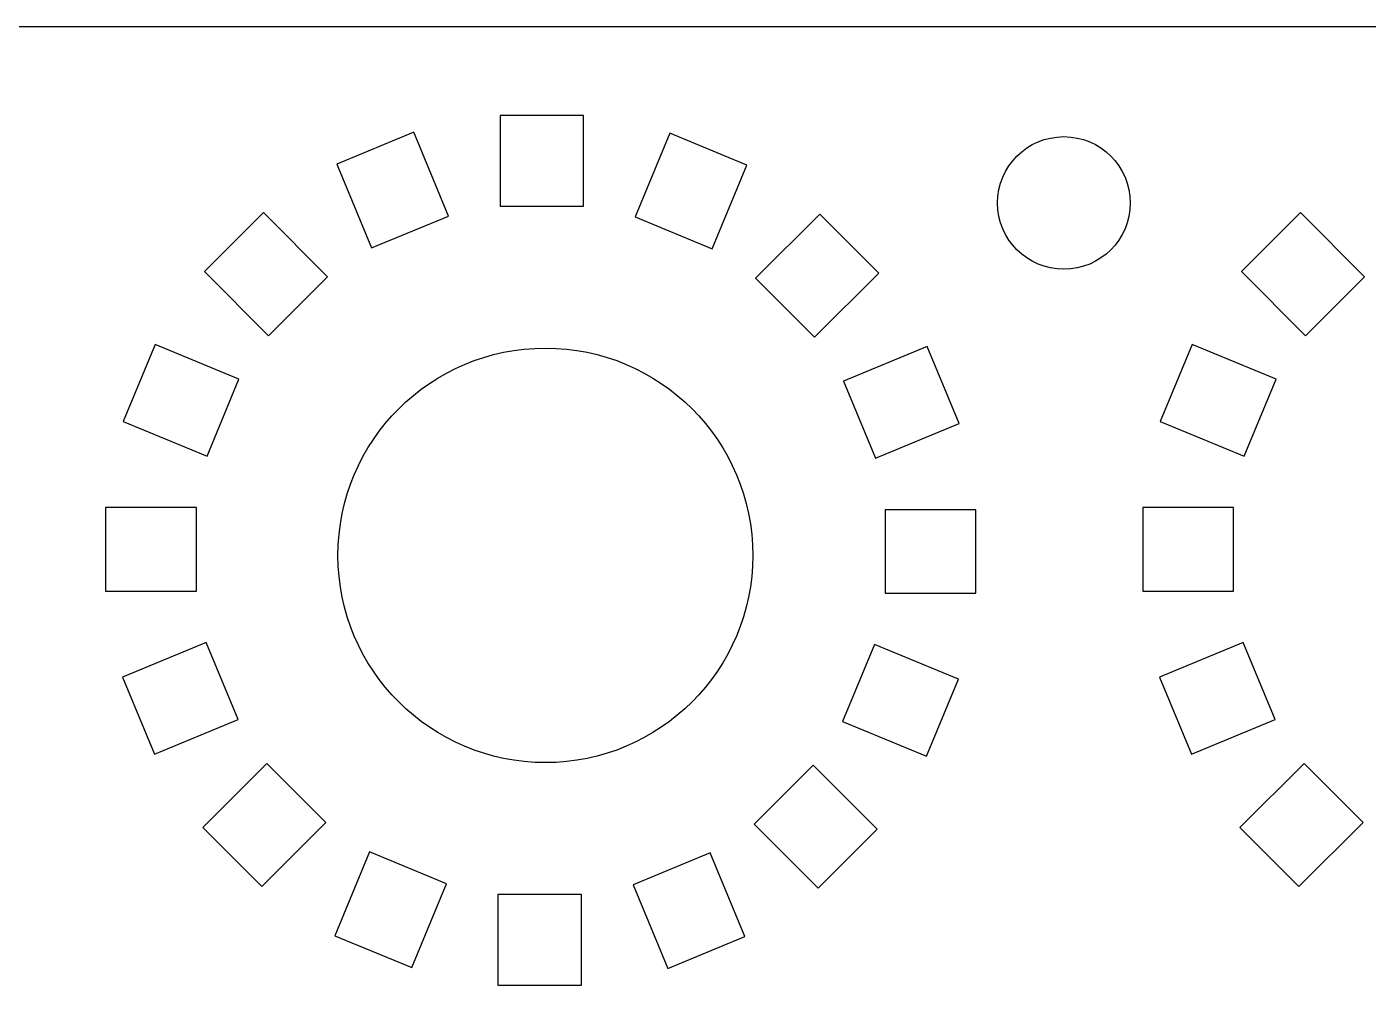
# Model space of a CAD drawing. Header units: millimetres. Extents: x -59 to 70, y -22 to 29.
# Drawn here: x 5.69 to 38.03, y 5.39 to 28.51 of the extents above; entities that cross this region are included whole.
import ezdxf

# ---------------------------------------------------------------- set-up
doc = ezdxf.new("R2010")
doc.units = ezdxf.units.MM
doc.layers.add('Cut001', color=7, linetype='CONTINUOUS')

msp = doc.modelspace()

# ---------------------------------------------------------------- linework, layer by layer
at = {"layer": 'Cut001'}
for p, q in [((69.94, 28.51, 13.91), (-58.56, 28.51, 13.91)), ((69.94, 28.51, 14.91), (-58.56, 28.51, 14.91)), ((69.94, 28.51, 13.91), (-58.56, 28.51, 13.91)), ((69.94, 28.51, 14.91), (-58.56, 28.51, 14.91)), ((19.1121, 26.3693, 13.91), (17.0996, 26.3693, 13.91)), ((17.0996, 26.3693, 13.91), (17.0996, 24.1831, 13.91)), ((19.1121, 26.3693, 14.91), (17.0996, 26.3693, 14.91)), ((17.0996, 26.3693, 14.91), (17.0996, 24.1831, 14.91)), ((19.1121, 26.3693, 13.91), (17.0996, 26.3693, 13.91)), ((19.1121, 26.3693, 14.91), (17.0996, 26.3693, 14.91)), ((17.0996, 26.3693, 13.91), (17.0996, 26.3693, 14.91)), ((17.0996, 26.3693, 13.91), (17.0996, 24.1831, 13.91)), ((17.0996, 26.3693, 13.91), (17.0996, 26.3693, 14.91)), ((17.0996, 26.3693, 14.91), (17.0996, 24.1831, 14.91)), ((19.1121, 24.1831, 13.91), (19.1121, 26.3693, 13.91)), ((19.1121, 24.1831, 14.91), (19.1121, 26.3693, 14.91)), ((19.1121, 24.1831, 13.91), (19.1121, 26.3693, 13.91)), ((19.1121, 24.1831, 14.91), (19.1121, 26.3693, 14.91)), ((19.1121, 26.3693, 13.91), (19.1121, 26.3693, 14.91)), ((19.1121, 26.3693, 13.91), (19.1121, 26.3693, 14.91)), ((15.0194, 25.9659, 13.91), (13.1601, 25.1958, 13.91)), ((15.0194, 25.9659, 14.91), (13.1601, 25.1958, 14.91)), ((15.0194, 25.9659, 13.91), (13.1601, 25.1958, 13.91)), ((15.0194, 25.9659, 14.91), (13.1601, 25.1958, 14.91)), ((15.856, 23.9461, 13.91), (15.0194, 25.9659, 13.91)), ((15.856, 23.9461, 14.91), (15.0194, 25.9659, 14.91)), ((15.856, 23.9461, 13.91), (15.0194, 25.9659, 13.91)), ((15.856, 23.9461, 14.91), (15.0194, 25.9659, 14.91)), ((15.0194, 25.9659, 13.91), (15.0194, 25.9659, 14.91)), ((15.0194, 25.9659, 13.91), (15.0194, 25.9659, 14.91)), ((21.1883, 25.946, 13.91), (20.3517, 23.9262, 13.91)), ((21.1883, 25.946, 14.91), (20.3517, 23.9262, 14.91)), ((21.1883, 25.946, 13.91), (20.3517, 23.9262, 13.91)), ((21.1883, 25.946, 14.91), (20.3517, 23.9262, 14.91)), ((23.0476, 25.1759, 13.91), (21.1883, 25.946, 13.91)), ((23.0476, 25.1759, 14.91), (21.1883, 25.946, 14.91)), ((23.0476, 25.1759, 13.91), (21.1883, 25.946, 13.91)), ((23.0476, 25.1759, 14.91), (21.1883, 25.946, 14.91)), ((21.1883, 25.946, 13.91), (21.1883, 25.946, 14.91)), ((21.1883, 25.946, 13.91), (21.1883, 25.946, 14.91)), ((13.1601, 25.1958, 13.91), (13.9968, 23.1759, 13.91)), ((13.1601, 25.1958, 14.91), (13.9968, 23.1759, 14.91)), ((13.1601, 25.1958, 13.91), (13.1601, 25.1958, 14.91)), ((13.1601, 25.1958, 13.91), (13.9968, 23.1759, 13.91)), ((13.1601, 25.1958, 13.91), (13.1601, 25.1958, 14.91)), ((13.1601, 25.1958, 14.91), (13.9968, 23.1759, 14.91)), ((22.2109, 23.156, 13.91), (23.0476, 25.1759, 13.91)), ((22.2109, 23.156, 14.91), (23.0476, 25.1759, 14.91)), ((22.2109, 23.156, 13.91), (23.0476, 25.1759, 13.91)), ((22.2109, 23.156, 14.91), (23.0476, 25.1759, 14.91)), ((23.0476, 25.1759, 13.91), (23.0476, 25.1759, 14.91)), ((23.0476, 25.1759, 13.91), (23.0476, 25.1759, 14.91)), ((32.29, 24.26, 13.91), (32.29, 24.26, 14.91)), ((32.29, 24.26, 13.91), (32.29, 24.26, 14.91)), ((11.3927, 24.027, 13.91), (9.96966, 22.604, 13.91)), ((11.3927, 24.027, 14.91), (9.96966, 22.604, 14.91)), ((11.3927, 24.027, 13.91), (9.96966, 22.604, 13.91)), ((11.3927, 24.027, 14.91), (9.96966, 22.604, 14.91)), ((12.9386, 22.4811, 13.91), (11.3927, 24.027, 13.91)), ((12.9386, 22.4811, 14.91), (11.3927, 24.027, 14.91)), ((12.9386, 22.4811, 13.91), (11.3927, 24.027, 13.91)), ((12.9386, 22.4811, 14.91), (11.3927, 24.027, 14.91)), ((11.3927, 24.027, 13.91), (11.3927, 24.027, 14.91)), ((11.3927, 24.027, 13.91), (11.3927, 24.027, 14.91)), ((13.9968, 23.1759, 13.91), (15.856, 23.9461, 13.91)), ((13.9968, 23.1759, 14.91), (15.856, 23.9461, 14.91)), ((13.9968, 23.1759, 13.91), (15.856, 23.9461, 13.91)), ((13.9968, 23.1759, 14.91), (15.856, 23.9461, 14.91)), ((15.856, 23.9461, 13.91), (15.856, 23.9461, 14.91)), ((15.856, 23.9461, 13.91), (15.856, 23.9461, 14.91)), ((17.0996, 24.1831, 13.91), (19.1121, 24.1831, 13.91)), ((17.0996, 24.1831, 14.91), (19.1121, 24.1831, 14.91)), ((17.0996, 24.1831, 13.91), (19.1121, 24.1831, 13.91)), ((17.0996, 24.1831, 13.91), (17.0996, 24.1831, 14.91)), ((17.0996, 24.1831, 14.91), (19.1121, 24.1831, 14.91)), ((17.0996, 24.1831, 13.91), (17.0996, 24.1831, 14.91)), ((19.1121, 24.1831, 13.91), (19.1121, 24.1831, 14.91)), ((19.1121, 24.1831, 13.91), (19.1121, 24.1831, 14.91)), ((24.8037, 23.9902, 13.91), (23.2578, 22.4443, 13.91)), ((24.8037, 23.9902, 14.91), (23.2578, 22.4443, 14.91)), ((24.8037, 23.9902, 13.91), (23.2578, 22.4443, 13.91)), ((24.8037, 23.9902, 14.91), (23.2578, 22.4443, 14.91)), ((26.2268, 22.5672, 13.91), (24.8037, 23.9902, 13.91)), ((26.2268, 22.5672, 14.91), (24.8037, 23.9902, 14.91)), ((26.2268, 22.5672, 13.91), (24.8037, 23.9902, 13.91)), ((26.2268, 22.5672, 14.91), (24.8037, 23.9902, 14.91)), ((24.8037, 23.9902, 13.91), (24.8037, 23.9902, 14.91)), ((24.8037, 23.9902, 13.91), (24.8037, 23.9902, 14.91)), ((36.3927, 24.027, 13.91), (34.9697, 22.604, 13.91)), ((36.3927, 24.027, 14.91), (34.9697, 22.604, 14.91)), ((36.3927, 24.027, 13.91), (34.9697, 22.604, 13.91)), ((36.3927, 24.027, 14.91), (34.9697, 22.604, 14.91)), ((37.9386, 22.4811, 13.91), (36.3927, 24.027, 13.91)), ((37.9386, 22.4811, 14.91), (36.3927, 24.027, 14.91)), ((37.9386, 22.4811, 13.91), (36.3927, 24.027, 13.91)), ((37.9386, 22.4811, 14.91), (36.3927, 24.027, 14.91)), ((36.3927, 24.027, 13.91), (36.3927, 24.027, 14.91)), ((36.3927, 24.027, 13.91), (36.3927, 24.027, 14.91)), ((20.3517, 23.9262, 13.91), (22.2109, 23.156, 13.91)), ((20.3517, 23.9262, 14.91), (22.2109, 23.156, 14.91)), ((20.3517, 23.9262, 13.91), (22.2109, 23.156, 13.91)), ((20.3517, 23.9262, 13.91), (20.3517, 23.9262, 14.91)), ((20.3517, 23.9262, 14.91), (22.2109, 23.156, 14.91)), ((20.3517, 23.9262, 13.91), (20.3517, 23.9262, 14.91)), ((13.9968, 23.1759, 13.91), (13.9968, 23.1759, 14.91)), ((13.9968, 23.1759, 13.91), (13.9968, 23.1759, 14.91)), ((22.2109, 23.156, 13.91), (22.2109, 23.156, 14.91)), ((22.2109, 23.156, 13.91), (22.2109, 23.156, 14.91)), ((9.96966, 22.604, 13.91), (11.5156, 21.0581, 13.91)), ((9.96966, 22.604, 14.91), (11.5156, 21.0581, 14.91)), ((9.96966, 22.604, 13.91), (9.96966, 22.604, 14.91)), ((9.96966, 22.604, 13.91), (11.5156, 21.0581, 13.91)), ((9.96966, 22.604, 13.91), (9.96966, 22.604, 14.91)), ((9.96966, 22.604, 14.91), (11.5156, 21.0581, 14.91)), ((11.5156, 21.0581, 13.91), (12.9386, 22.4811, 13.91)), ((11.5156, 21.0581, 14.91), (12.9386, 22.4811, 14.91)), ((11.5156, 21.0581, 13.91), (12.9386, 22.4811, 13.91)), ((11.5156, 21.0581, 14.91), (12.9386, 22.4811, 14.91)), ((12.9386, 22.4811, 13.91), (12.9386, 22.4811, 14.91)), ((12.9386, 22.4811, 13.91), (12.9386, 22.4811, 14.91)), ((23.2578, 22.4443, 13.91), (24.6809, 21.0213, 13.91)), ((23.2578, 22.4443, 14.91), (24.6809, 21.0213, 14.91)), ((23.2578, 22.4443, 13.91), (24.6809, 21.0213, 13.91)), ((23.2578, 22.4443, 13.91), (23.2578, 22.4443, 14.91)), ((23.2578, 22.4443, 14.91), (24.6809, 21.0213, 14.91)), ((23.2578, 22.4443, 13.91), (23.2578, 22.4443, 14.91)), ((24.6809, 21.0213, 13.91), (26.2268, 22.5672, 13.91)), ((24.6809, 21.0213, 14.91), (26.2268, 22.5672, 14.91)), ((24.6809, 21.0213, 13.91), (26.2268, 22.5672, 13.91)), ((24.6809, 21.0213, 14.91), (26.2268, 22.5672, 14.91)), ((26.2268, 22.5672, 13.91), (26.2268, 22.5672, 14.91)), ((26.2268, 22.5672, 13.91), (26.2268, 22.5672, 14.91)), ((34.9697, 22.604, 13.91), (36.5156, 21.0581, 13.91)), ((34.9697, 22.604, 14.91), (36.5156, 21.0581, 14.91)), ((34.9697, 22.604, 13.91), (34.9697, 22.604, 14.91)), ((34.9697, 22.604, 13.91), (36.5156, 21.0581, 13.91)), ((34.9697, 22.604, 13.91), (34.9697, 22.604, 14.91)), ((34.9697, 22.604, 14.91), (36.5156, 21.0581, 14.91)), ((36.5156, 21.0581, 13.91), (37.9386, 22.4811, 13.91)), ((36.5156, 21.0581, 14.91), (37.9386, 22.4811, 14.91)), ((36.5156, 21.0581, 13.91), (37.9386, 22.4811, 13.91)), ((36.5156, 21.0581, 14.91), (37.9386, 22.4811, 14.91)), ((37.9386, 22.4811, 13.91), (37.9386, 22.4811, 14.91)), ((37.9386, 22.4811, 13.91), (37.9386, 22.4811, 14.91)), ((11.5156, 21.0581, 13.91), (11.5156, 21.0581, 14.91)), ((11.5156, 21.0581, 13.91), (11.5156, 21.0581, 14.91)), ((24.6809, 21.0213, 13.91), (24.6809, 21.0213, 14.91)), ((24.6809, 21.0213, 13.91), (24.6809, 21.0213, 14.91)), ((36.5156, 21.0581, 13.91), (36.5156, 21.0581, 14.91)), ((36.5156, 21.0581, 13.91), (36.5156, 21.0581, 14.91)), ((8.784, 20.8478, 13.91), (8.01387, 18.9885, 13.91)), ((8.784, 20.8478, 14.91), (8.01387, 18.9885, 14.91)), ((8.784, 20.8478, 13.91), (8.01387, 18.9885, 13.91)), ((8.784, 20.8478, 14.91), (8.01387, 18.9885, 14.91)), ((10.8038, 20.0111, 13.91), (8.784, 20.8478, 13.91)), ((10.8038, 20.0111, 14.91), (8.784, 20.8478, 14.91)), ((10.8038, 20.0111, 13.91), (8.784, 20.8478, 13.91)), ((10.8038, 20.0111, 14.91), (8.784, 20.8478, 14.91)), ((8.784, 20.8478, 13.91), (8.784, 20.8478, 14.91)), ((8.784, 20.8478, 13.91), (8.784, 20.8478, 14.91)), ((27.3955, 20.7997, 13.91), (25.3757, 19.9631, 13.91)), ((27.3955, 20.7997, 14.91), (25.3757, 19.9631, 14.91)), ((27.3955, 20.7997, 13.91), (25.3757, 19.9631, 13.91)), ((27.3955, 20.7997, 14.91), (25.3757, 19.9631, 14.91)), ((28.1657, 18.9405, 13.91), (27.3955, 20.7997, 13.91)), ((28.1657, 18.9405, 14.91), (27.3955, 20.7997, 14.91)), ((28.1657, 18.9405, 13.91), (27.3955, 20.7997, 13.91)), ((28.1657, 18.9405, 14.91), (27.3955, 20.7997, 14.91)), ((27.3955, 20.7997, 13.91), (27.3955, 20.7997, 14.91)), ((27.3955, 20.7997, 13.91), (27.3955, 20.7997, 14.91)), ((33.784, 20.8478, 13.91), (33.0139, 18.9885, 13.91)), ((33.784, 20.8478, 14.91), (33.0139, 18.9885, 14.91)), ((33.784, 20.8478, 13.91), (33.0139, 18.9885, 13.91)), ((33.784, 20.8478, 14.91), (33.0139, 18.9885, 14.91)), ((35.8038, 20.0111, 13.91), (33.784, 20.8478, 13.91)), ((35.8038, 20.0111, 14.91), (33.784, 20.8478, 14.91)), ((35.8038, 20.0111, 13.91), (33.784, 20.8478, 13.91)), ((35.8038, 20.0111, 14.91), (33.784, 20.8478, 14.91)), ((33.784, 20.8478, 13.91), (33.784, 20.8478, 14.91)), ((33.784, 20.8478, 13.91), (33.784, 20.8478, 14.91)), ((10.0337, 18.1519, 13.91), (10.8038, 20.0111, 13.91)), ((10.0337, 18.1519, 14.91), (10.8038, 20.0111, 14.91)), ((10.0337, 18.1519, 13.91), (10.8038, 20.0111, 13.91)), ((10.0337, 18.1519, 14.91), (10.8038, 20.0111, 14.91)), ((10.8038, 20.0111, 13.91), (10.8038, 20.0111, 14.91)), ((10.8038, 20.0111, 13.91), (10.8038, 20.0111, 14.91)), ((25.3757, 19.9631, 13.91), (26.1458, 18.1038, 13.91)), ((25.3757, 19.9631, 14.91), (26.1458, 18.1038, 14.91)), ((25.3757, 19.9631, 13.91), (26.1458, 18.1038, 13.91)), ((25.3757, 19.9631, 13.91), (25.3757, 19.9631, 14.91)), ((25.3757, 19.9631, 14.91), (26.1458, 18.1038, 14.91)), ((25.3757, 19.9631, 13.91), (25.3757, 19.9631, 14.91)), ((35.0337, 18.1519, 13.91), (35.8038, 20.0111, 13.91)), ((35.0337, 18.1519, 14.91), (35.8038, 20.0111, 14.91)), ((35.0337, 18.1519, 13.91), (35.8038, 20.0111, 13.91)), ((35.0337, 18.1519, 14.91), (35.8038, 20.0111, 14.91)), ((35.8038, 20.0111, 13.91), (35.8038, 20.0111, 14.91)), ((35.8038, 20.0111, 13.91), (35.8038, 20.0111, 14.91)), ((8.01387, 18.9885, 13.91), (10.0337, 18.1519, 13.91)), ((8.01387, 18.9885, 14.91), (10.0337, 18.1519, 14.91)), ((8.01387, 18.9885, 13.91), (8.01387, 18.9885, 14.91)), ((8.01387, 18.9885, 13.91), (10.0337, 18.1519, 13.91)), ((8.01387, 18.9885, 13.91), (8.01387, 18.9885, 14.91)), ((8.01387, 18.9885, 14.91), (10.0337, 18.1519, 14.91)), ((26.1458, 18.1038, 13.91), (28.1657, 18.9405, 13.91)), ((26.1458, 18.1038, 14.91), (28.1657, 18.9405, 14.91)), ((26.1458, 18.1038, 13.91), (28.1657, 18.9405, 13.91)), ((26.1458, 18.1038, 14.91), (28.1657, 18.9405, 14.91)), ((28.1657, 18.9405, 13.91), (28.1657, 18.9405, 14.91)), ((28.1657, 18.9405, 13.91), (28.1657, 18.9405, 14.91)), ((33.0139, 18.9885, 13.91), (35.0337, 18.1519, 13.91)), ((33.0139, 18.9885, 14.91), (35.0337, 18.1519, 14.91)), ((33.0139, 18.9885, 13.91), (33.0139, 18.9885, 14.91)), ((33.0139, 18.9885, 13.91), (35.0337, 18.1519, 13.91)), ((33.0139, 18.9885, 13.91), (33.0139, 18.9885, 14.91)), ((33.0139, 18.9885, 14.91), (35.0337, 18.1519, 14.91)), ((10.0337, 18.1519, 13.91), (10.0337, 18.1519, 14.91)), ((10.0337, 18.1519, 13.91), (10.0337, 18.1519, 14.91)), ((35.0337, 18.1519, 13.91), (35.0337, 18.1519, 14.91)), ((35.0337, 18.1519, 13.91), (35.0337, 18.1519, 14.91)), ((26.1458, 18.1038, 13.91), (26.1458, 18.1038, 14.91)), ((26.1458, 18.1038, 13.91), (26.1458, 18.1038, 14.91)), ((9.77679, 16.9123, 13.91), (7.59054, 16.9123, 13.91)), ((7.59054, 16.9123, 13.91), (7.59054, 14.8998, 13.91)), ((9.77679, 16.9123, 14.91), (7.59054, 16.9123, 14.91)), ((7.59054, 16.9123, 14.91), (7.59054, 14.8998, 14.91)), ((9.77679, 16.9123, 13.91), (7.59054, 16.9123, 13.91)), ((9.77679, 16.9123, 14.91), (7.59054, 16.9123, 14.91)), ((7.59054, 16.9123, 13.91), (7.59054, 16.9123, 14.91)), ((7.59054, 16.9123, 13.91), (7.59054, 14.8998, 13.91)), ((7.59054, 16.9123, 13.91), (7.59054, 16.9123, 14.91)), ((7.59054, 16.9123, 14.91), (7.59054, 14.8998, 14.91)), ((9.77679, 14.8998, 13.91), (9.77679, 16.9123, 13.91)), ((9.77679, 14.8998, 14.91), (9.77679, 16.9123, 14.91)), ((9.77679, 14.8998, 13.91), (9.77679, 16.9123, 13.91)), ((9.77679, 14.8998, 14.91), (9.77679, 16.9123, 14.91)), ((9.77679, 16.9123, 13.91), (9.77679, 16.9123, 14.91)), ((9.77679, 16.9123, 13.91), (9.77679, 16.9123, 14.91)), ((26.3829, 16.8603, 13.91), (26.3829, 14.8478, 13.91)), ((28.5691, 16.8603, 13.91), (26.3829, 16.8603, 13.91)), ((26.3829, 16.8603, 14.91), (26.3829, 14.8478, 14.91)), ((28.5691, 16.8603, 14.91), (26.3829, 16.8603, 14.91)), ((26.3829, 16.8603, 13.91), (26.3829, 14.8478, 13.91)), ((26.3829, 16.8603, 13.91), (26.3829, 16.8603, 14.91)), ((26.3829, 16.8603, 14.91), (26.3829, 14.8478, 14.91)), ((28.5691, 16.8603, 13.91), (26.3829, 16.8603, 13.91)), ((28.5691, 16.8603, 14.91), (26.3829, 16.8603, 14.91)), ((26.3829, 16.8603, 13.91), (26.3829, 16.8603, 14.91)), ((28.5691, 14.8478, 13.91), (28.5691, 16.8603, 13.91)), ((28.5691, 14.8478, 14.91), (28.5691, 16.8603, 14.91)), ((28.5691, 14.8478, 13.91), (28.5691, 16.8603, 13.91)), ((28.5691, 14.8478, 14.91), (28.5691, 16.8603, 14.91)), ((28.5691, 16.8603, 13.91), (28.5691, 16.8603, 14.91)), ((28.5691, 16.8603, 13.91), (28.5691, 16.8603, 14.91)), ((34.7768, 16.9123, 13.91), (32.5905, 16.9123, 13.91)), ((32.5905, 16.9123, 13.91), (32.5905, 14.8998, 13.91)), ((34.7768, 16.9123, 14.91), (32.5905, 16.9123, 14.91)), ((32.5905, 16.9123, 14.91), (32.5905, 14.8998, 14.91)), ((34.7768, 16.9123, 13.91), (32.5905, 16.9123, 13.91)), ((34.7768, 16.9123, 14.91), (32.5905, 16.9123, 14.91)), ((32.5905, 16.9123, 13.91), (32.5905, 16.9123, 14.91)), ((32.5905, 16.9123, 13.91), (32.5905, 14.8998, 13.91)), ((32.5905, 16.9123, 13.91), (32.5905, 16.9123, 14.91)), ((32.5905, 16.9123, 14.91), (32.5905, 14.8998, 14.91)), ((34.7768, 14.8998, 13.91), (34.7768, 16.9123, 13.91)), ((34.7768, 14.8998, 14.91), (34.7768, 16.9123, 14.91)), ((34.7768, 14.8998, 13.91), (34.7768, 16.9123, 13.91)), ((34.7768, 14.8998, 14.91), (34.7768, 16.9123, 14.91)), ((34.7768, 16.9123, 13.91), (34.7768, 16.9123, 14.91)), ((34.7768, 16.9123, 13.91), (34.7768, 16.9123, 14.91)), ((23.19, 15.76, 13.91), (23.19, 15.76, 14.91)), ((23.19, 15.76, 13.91), (23.19, 15.76, 14.91)), ((7.59054, 14.8998, 13.91), (9.77679, 14.8998, 13.91)), ((7.59054, 14.8998, 14.91), (9.77679, 14.8998, 14.91)), ((7.59054, 14.8998, 13.91), (7.59054, 14.8998, 14.91)), ((7.59054, 14.8998, 13.91), (9.77679, 14.8998, 13.91)), ((7.59054, 14.8998, 13.91), (7.59054, 14.8998, 14.91)), ((7.59054, 14.8998, 14.91), (9.77679, 14.8998, 14.91)), ((9.77679, 14.8998, 13.91), (9.77679, 14.8998, 14.91)), ((9.77679, 14.8998, 13.91), (9.77679, 14.8998, 14.91)), ((32.5905, 14.8998, 13.91), (34.7768, 14.8998, 13.91)), ((32.5905, 14.8998, 14.91), (34.7768, 14.8998, 14.91)), ((32.5905, 14.8998, 13.91), (32.5905, 14.8998, 14.91)), ((32.5905, 14.8998, 13.91), (34.7768, 14.8998, 13.91)), ((32.5905, 14.8998, 13.91), (32.5905, 14.8998, 14.91)), ((32.5905, 14.8998, 14.91), (34.7768, 14.8998, 14.91)), ((34.7768, 14.8998, 13.91), (34.7768, 14.8998, 14.91)), ((34.7768, 14.8998, 13.91), (34.7768, 14.8998, 14.91)), ((26.3829, 14.8478, 13.91), (28.5691, 14.8478, 13.91)), ((26.3829, 14.8478, 14.91), (28.5691, 14.8478, 14.91)), ((26.3829, 14.8478, 13.91), (26.3829, 14.8478, 14.91)), ((26.3829, 14.8478, 13.91), (28.5691, 14.8478, 13.91)), ((26.3829, 14.8478, 13.91), (26.3829, 14.8478, 14.91)), ((26.3829, 14.8478, 14.91), (28.5691, 14.8478, 14.91)), ((28.5691, 14.8478, 13.91), (28.5691, 14.8478, 14.91)), ((28.5691, 14.8478, 13.91), (28.5691, 14.8478, 14.91)), ((10.0138, 13.6563, 13.91), (7.99397, 12.8196, 13.91)), ((10.0138, 13.6563, 14.91), (7.99397, 12.8196, 14.91)), ((10.0138, 13.6563, 13.91), (7.99397, 12.8196, 13.91)), ((10.0138, 13.6563, 14.91), (7.99397, 12.8196, 14.91)), ((10.7839, 11.797, 13.91), (10.0138, 13.6563, 13.91)), ((10.7839, 11.797, 14.91), (10.0138, 13.6563, 14.91)), ((10.7839, 11.797, 13.91), (10.0138, 13.6563, 13.91)), ((10.7839, 11.797, 14.91), (10.0138, 13.6563, 14.91)), ((10.0138, 13.6563, 13.91), (10.0138, 13.6563, 14.91)), ((10.0138, 13.6563, 13.91), (10.0138, 13.6563, 14.91)), ((26.1259, 13.6082, 13.91), (25.3558, 11.749, 13.91)), ((26.1259, 13.6082, 14.91), (25.3558, 11.749, 14.91)), ((26.1259, 13.6082, 13.91), (25.3558, 11.749, 13.91)), ((26.1259, 13.6082, 14.91), (25.3558, 11.749, 14.91)), ((28.1458, 12.7716, 13.91), (26.1259, 13.6082, 13.91)), ((28.1458, 12.7716, 14.91), (26.1259, 13.6082, 14.91)), ((26.1259, 13.6082, 13.91), (26.1259, 13.6082, 14.91)), ((28.1458, 12.7716, 13.91), (26.1259, 13.6082, 13.91)), ((28.1458, 12.7716, 14.91), (26.1259, 13.6082, 14.91)), ((26.1259, 13.6082, 13.91), (26.1259, 13.6082, 14.91)), ((35.0138, 13.6563, 13.91), (32.994, 12.8196, 13.91)), ((35.0138, 13.6563, 14.91), (32.994, 12.8196, 14.91)), ((35.0138, 13.6563, 13.91), (32.994, 12.8196, 13.91)), ((35.0138, 13.6563, 14.91), (32.994, 12.8196, 14.91)), ((35.7839, 11.797, 13.91), (35.0138, 13.6563, 13.91)), ((35.7839, 11.797, 14.91), (35.0138, 13.6563, 14.91)), ((35.7839, 11.797, 13.91), (35.0138, 13.6563, 13.91)), ((35.7839, 11.797, 14.91), (35.0138, 13.6563, 14.91)), ((35.0138, 13.6563, 13.91), (35.0138, 13.6563, 14.91)), ((35.0138, 13.6563, 13.91), (35.0138, 13.6563, 14.91)), ((7.99397, 12.8196, 13.91), (8.7641, 10.9604, 13.91)), ((7.99397, 12.8196, 14.91), (8.7641, 10.9604, 14.91)), ((7.99397, 12.8196, 13.91), (7.99397, 12.8196, 14.91)), ((7.99397, 12.8196, 13.91), (8.7641, 10.9604, 13.91)), ((7.99397, 12.8196, 13.91), (7.99397, 12.8196, 14.91)), ((7.99397, 12.8196, 14.91), (8.7641, 10.9604, 14.91)), ((27.3756, 10.9123, 13.91), (28.1458, 12.7716, 13.91)), ((27.3756, 10.9123, 14.91), (28.1458, 12.7716, 14.91)), ((27.3756, 10.9123, 13.91), (28.1458, 12.7716, 13.91)), ((27.3756, 10.9123, 14.91), (28.1458, 12.7716, 14.91)), ((28.1458, 12.7716, 13.91), (28.1458, 12.7716, 14.91)), ((28.1458, 12.7716, 13.91), (28.1458, 12.7716, 14.91)), ((32.994, 12.8196, 13.91), (33.7641, 10.9604, 13.91)), ((32.994, 12.8196, 14.91), (33.7641, 10.9604, 14.91)), ((32.994, 12.8196, 13.91), (32.994, 12.8196, 14.91)), ((32.994, 12.8196, 13.91), (33.7641, 10.9604, 13.91)), ((32.994, 12.8196, 13.91), (32.994, 12.8196, 14.91)), ((32.994, 12.8196, 14.91), (33.7641, 10.9604, 14.91)), ((8.7641, 10.9604, 13.91), (10.7839, 11.797, 13.91)), ((8.7641, 10.9604, 14.91), (10.7839, 11.797, 14.91)), ((8.7641, 10.9604, 13.91), (10.7839, 11.797, 13.91)), ((8.7641, 10.9604, 14.91), (10.7839, 11.797, 14.91)), ((10.7839, 11.797, 13.91), (10.7839, 11.797, 14.91)), ((10.7839, 11.797, 13.91), (10.7839, 11.797, 14.91)), ((25.3558, 11.749, 13.91), (27.3756, 10.9123, 13.91)), ((25.3558, 11.749, 14.91), (27.3756, 10.9123, 14.91)), ((25.3558, 11.749, 13.91), (25.3558, 11.749, 14.91)), ((25.3558, 11.749, 13.91), (27.3756, 10.9123, 13.91)), ((25.3558, 11.749, 13.91), (25.3558, 11.749, 14.91)), ((25.3558, 11.749, 14.91), (27.3756, 10.9123, 14.91)), ((33.7641, 10.9604, 13.91), (35.7839, 11.797, 13.91)), ((33.7641, 10.9604, 14.91), (35.7839, 11.797, 14.91)), ((33.7641, 10.9604, 13.91), (35.7839, 11.797, 13.91)), ((33.7641, 10.9604, 14.91), (35.7839, 11.797, 14.91)), ((35.7839, 11.797, 13.91), (35.7839, 11.797, 14.91)), ((35.7839, 11.797, 13.91), (35.7839, 11.797, 14.91)), ((8.7641, 10.9604, 13.91), (8.7641, 10.9604, 14.91)), ((8.7641, 10.9604, 13.91), (8.7641, 10.9604, 14.91)), ((11.4788, 10.7388, 13.91), (9.93288, 9.1929, 13.91)), ((11.4788, 10.7388, 14.91), (9.93288, 9.1929, 14.91)), ((11.4788, 10.7388, 13.91), (9.93288, 9.1929, 13.91)), ((11.4788, 10.7388, 14.91), (9.93288, 9.1929, 14.91)), ((12.9018, 9.3158, 13.91), (11.4788, 10.7388, 13.91)), ((12.9018, 9.3158, 14.91), (11.4788, 10.7388, 14.91)), ((12.9018, 9.3158, 13.91), (11.4788, 10.7388, 13.91)), ((12.9018, 9.3158, 14.91), (11.4788, 10.7388, 14.91)), ((11.4788, 10.7388, 13.91), (11.4788, 10.7388, 14.91)), ((11.4788, 10.7388, 13.91), (11.4788, 10.7388, 14.91)), ((24.6441, 10.702, 13.91), (23.2211, 9.27902, 13.91)), ((24.6441, 10.702, 14.91), (23.2211, 9.27902, 14.91)), ((24.6441, 10.702, 13.91), (23.2211, 9.27902, 13.91)), ((24.6441, 10.702, 14.91), (23.2211, 9.27902, 14.91)), ((26.19, 9.15612, 13.91), (24.6441, 10.702, 13.91)), ((26.19, 9.15612, 14.91), (24.6441, 10.702, 14.91)), ((24.6441, 10.702, 13.91), (24.6441, 10.702, 14.91)), ((26.19, 9.15612, 13.91), (24.6441, 10.702, 13.91)), ((26.19, 9.15612, 14.91), (24.6441, 10.702, 14.91)), ((24.6441, 10.702, 13.91), (24.6441, 10.702, 14.91)), ((27.3756, 10.9123, 13.91), (27.3756, 10.9123, 14.91)), ((27.3756, 10.9123, 13.91), (27.3756, 10.9123, 14.91)), ((33.7641, 10.9604, 13.91), (33.7641, 10.9604, 14.91)), ((33.7641, 10.9604, 13.91), (33.7641, 10.9604, 14.91)), ((36.4788, 10.7388, 13.91), (34.9329, 9.1929, 13.91)), ((36.4788, 10.7388, 14.91), (34.9329, 9.1929, 14.91)), ((36.4788, 10.7388, 13.91), (34.9329, 9.1929, 13.91)), ((36.4788, 10.7388, 14.91), (34.9329, 9.1929, 14.91)), ((37.9018, 9.3158, 13.91), (36.4788, 10.7388, 13.91)), ((37.9018, 9.3158, 14.91), (36.4788, 10.7388, 14.91)), ((37.9018, 9.3158, 13.91), (36.4788, 10.7388, 13.91)), ((37.9018, 9.3158, 14.91), (36.4788, 10.7388, 14.91)), ((36.4788, 10.7388, 13.91), (36.4788, 10.7388, 14.91)), ((36.4788, 10.7388, 13.91), (36.4788, 10.7388, 14.91)), ((9.93288, 9.1929, 13.91), (11.3559, 7.76988, 13.91)), ((9.93288, 9.1929, 14.91), (11.3559, 7.76988, 14.91)), ((9.93288, 9.1929, 13.91), (9.93288, 9.1929, 14.91)), ((9.93288, 9.1929, 13.91), (11.3559, 7.76988, 13.91)), ((9.93288, 9.1929, 13.91), (9.93288, 9.1929, 14.91)), ((9.93288, 9.1929, 14.91), (11.3559, 7.76988, 14.91)), ((11.3559, 7.76988, 13.91), (12.9018, 9.3158, 13.91)), ((11.3559, 7.76988, 14.91), (12.9018, 9.3158, 14.91)), ((11.3559, 7.76988, 13.91), (12.9018, 9.3158, 13.91)), ((11.3559, 7.76988, 14.91), (12.9018, 9.3158, 14.91)), ((12.9018, 9.3158, 13.91), (12.9018, 9.3158, 14.91)), ((12.9018, 9.3158, 13.91), (12.9018, 9.3158, 14.91)), ((23.2211, 9.27902, 13.91), (24.767, 7.7331, 13.91)), ((23.2211, 9.27902, 14.91), (24.767, 7.7331, 14.91)), ((23.2211, 9.27902, 13.91), (23.2211, 9.27902, 14.91)), ((23.2211, 9.27902, 13.91), (24.767, 7.7331, 13.91)), ((23.2211, 9.27902, 13.91), (23.2211, 9.27902, 14.91)), ((23.2211, 9.27902, 14.91), (24.767, 7.7331, 14.91)), ((24.767, 7.7331, 13.91), (26.19, 9.15612, 13.91)), ((24.767, 7.7331, 14.91), (26.19, 9.15612, 14.91)), ((24.767, 7.7331, 13.91), (26.19, 9.15612, 13.91)), ((24.767, 7.7331, 14.91), (26.19, 9.15612, 14.91)), ((26.19, 9.15612, 13.91), (26.19, 9.15612, 14.91)), ((26.19, 9.15612, 13.91), (26.19, 9.15612, 14.91)), ((34.9329, 9.1929, 13.91), (36.3559, 7.76988, 13.91)), ((34.9329, 9.1929, 14.91), (36.3559, 7.76988, 14.91)), ((34.9329, 9.1929, 13.91), (34.9329, 9.1929, 14.91)), ((34.9329, 9.1929, 13.91), (36.3559, 7.76988, 13.91)), ((34.9329, 9.1929, 13.91), (34.9329, 9.1929, 14.91)), ((34.9329, 9.1929, 14.91), (36.3559, 7.76988, 14.91)), ((36.3559, 7.76988, 13.91), (37.9018, 9.3158, 13.91)), ((36.3559, 7.76988, 14.91), (37.9018, 9.3158, 14.91)), ((36.3559, 7.76988, 13.91), (37.9018, 9.3158, 13.91)), ((36.3559, 7.76988, 14.91), (37.9018, 9.3158, 14.91)), ((37.9018, 9.3158, 13.91), (37.9018, 9.3158, 14.91)), ((37.9018, 9.3158, 13.91), (37.9018, 9.3158, 14.91)), ((13.9487, 8.60406, 13.91), (13.1121, 6.58423, 13.91)), ((13.9487, 8.60406, 14.91), (13.1121, 6.58423, 14.91)), ((13.9487, 8.60406, 13.91), (13.1121, 6.58423, 13.91)), ((13.9487, 8.60406, 14.91), (13.1121, 6.58423, 14.91)), ((15.808, 7.83393, 13.91), (13.9487, 8.60406, 13.91)), ((15.808, 7.83393, 14.91), (13.9487, 8.60406, 14.91)), ((15.808, 7.83393, 13.91), (13.9487, 8.60406, 13.91)), ((15.808, 7.83393, 14.91), (13.9487, 8.60406, 14.91)), ((13.9487, 8.60406, 13.91), (13.9487, 8.60406, 14.91)), ((13.9487, 8.60406, 13.91), (13.9487, 8.60406, 14.91)), ((22.1629, 8.58416, 13.91), (20.3036, 7.81403, 13.91)), ((22.1629, 8.58416, 14.91), (20.3036, 7.81403, 14.91)), ((22.1629, 8.58416, 13.91), (20.3036, 7.81403, 13.91)), ((22.1629, 8.58416, 14.91), (20.3036, 7.81403, 14.91)), ((22.9995, 6.56432, 13.91), (22.1629, 8.58416, 13.91)), ((22.9995, 6.56432, 14.91), (22.1629, 8.58416, 14.91)), ((22.1629, 8.58416, 13.91), (22.1629, 8.58416, 14.91)), ((22.9995, 6.56432, 13.91), (22.1629, 8.58416, 13.91)), ((22.9995, 6.56432, 14.91), (22.1629, 8.58416, 14.91)), ((22.1629, 8.58416, 13.91), (22.1629, 8.58416, 14.91)), ((11.3559, 7.76988, 13.91), (11.3559, 7.76988, 14.91)), ((11.3559, 7.76988, 13.91), (11.3559, 7.76988, 14.91)), ((14.9714, 5.8141, 13.91), (15.808, 7.83393, 13.91)), ((14.9714, 5.8141, 14.91), (15.808, 7.83393, 14.91)), ((14.9714, 5.8141, 13.91), (15.808, 7.83393, 13.91)), ((14.9714, 5.8141, 14.91), (15.808, 7.83393, 14.91)), ((15.808, 7.83393, 13.91), (15.808, 7.83393, 14.91)), ((15.808, 7.83393, 13.91), (15.808, 7.83393, 14.91)), ((20.3036, 7.81403, 13.91), (21.1402, 5.79419, 13.91)), ((20.3036, 7.81403, 14.91), (21.1402, 5.79419, 14.91)), ((20.3036, 7.81403, 13.91), (20.3036, 7.81403, 14.91)), ((20.3036, 7.81403, 13.91), (21.1402, 5.79419, 13.91)), ((20.3036, 7.81403, 13.91), (20.3036, 7.81403, 14.91)), ((20.3036, 7.81403, 14.91), (21.1402, 5.79419, 14.91)), ((36.3559, 7.76988, 13.91), (36.3559, 7.76988, 14.91)), ((36.3559, 7.76988, 13.91), (36.3559, 7.76988, 14.91)), ((19.06, 7.57702, 13.91), (17.0476, 7.57702, 13.91)), ((17.0476, 7.57702, 13.91), (17.0476, 5.39076, 13.91)), ((19.06, 7.57702, 14.91), (17.0476, 7.57702, 14.91)), ((17.0476, 7.57702, 14.91), (17.0476, 5.39076, 14.91)), ((19.06, 7.57702, 13.91), (17.0476, 7.57702, 13.91)), ((19.06, 7.57702, 14.91), (17.0476, 7.57702, 14.91)), ((17.0476, 7.57702, 13.91), (17.0476, 7.57702, 14.91)), ((17.0476, 7.57702, 13.91), (17.0476, 5.39076, 13.91)), ((17.0476, 7.57702, 13.91), (17.0476, 7.57702, 14.91)), ((17.0476, 7.57702, 14.91), (17.0476, 5.39076, 14.91)), ((19.06, 5.39076, 13.91), (19.06, 7.57702, 13.91)), ((19.06, 5.39076, 14.91), (19.06, 7.57702, 14.91)), ((19.06, 7.57702, 13.91), (19.06, 7.57702, 14.91)), ((19.06, 5.39076, 13.91), (19.06, 7.57702, 13.91)), ((19.06, 5.39076, 14.91), (19.06, 7.57702, 14.91)), ((19.06, 7.57702, 13.91), (19.06, 7.57702, 14.91)), ((24.767, 7.7331, 13.91), (24.767, 7.7331, 14.91)), ((24.767, 7.7331, 13.91), (24.767, 7.7331, 14.91)), ((13.1121, 6.58423, 13.91), (14.9714, 5.8141, 13.91)), ((13.1121, 6.58423, 14.91), (14.9714, 5.8141, 14.91)), ((13.1121, 6.58423, 13.91), (13.1121, 6.58423, 14.91)), ((13.1121, 6.58423, 13.91), (14.9714, 5.8141, 13.91)), ((13.1121, 6.58423, 13.91), (13.1121, 6.58423, 14.91)), ((13.1121, 6.58423, 14.91), (14.9714, 5.8141, 14.91)), ((21.1402, 5.79419, 13.91), (22.9995, 6.56432, 13.91)), ((21.1402, 5.79419, 14.91), (22.9995, 6.56432, 14.91)), ((21.1402, 5.79419, 13.91), (22.9995, 6.56432, 13.91)), ((21.1402, 5.79419, 14.91), (22.9995, 6.56432, 14.91)), ((22.9995, 6.56432, 13.91), (22.9995, 6.56432, 14.91)), ((22.9995, 6.56432, 13.91), (22.9995, 6.56432, 14.91)), ((14.9714, 5.8141, 13.91), (14.9714, 5.8141, 14.91)), ((14.9714, 5.8141, 13.91), (14.9714, 5.8141, 14.91)), ((21.1402, 5.79419, 13.91), (21.1402, 5.79419, 14.91)), ((21.1402, 5.79419, 13.91), (21.1402, 5.79419, 14.91)), ((17.0476, 5.39076, 13.91), (19.06, 5.39076, 13.91)), ((17.0476, 5.39076, 14.91), (19.06, 5.39076, 14.91)), ((17.0476, 5.39076, 13.91), (17.0476, 5.39076, 14.91)), ((17.0476, 5.39076, 13.91), (19.06, 5.39076, 13.91)), ((17.0476, 5.39076, 13.91), (17.0476, 5.39076, 14.91)), ((17.0476, 5.39076, 14.91), (19.06, 5.39076, 14.91)), ((19.06, 5.39076, 13.91), (19.06, 5.39076, 14.91)), ((19.06, 5.39076, 13.91), (19.06, 5.39076, 14.91))]:
    msp.add_line(p, q, dxfattribs=at)
for centre, radius in [((30.69, 24.26), 1.6), ((30.69, 24.26), 1.6), ((30.69, 24.26), 1.6), ((30.69, 24.26), 1.6), ((18.19, 15.76), 5), ((18.19, 15.76), 5), ((18.19, 15.76), 5), ((18.19, 15.76), 5)]:
    msp.add_circle(centre, radius, dxfattribs=at)

doc.saveas('drawing.dxf')
